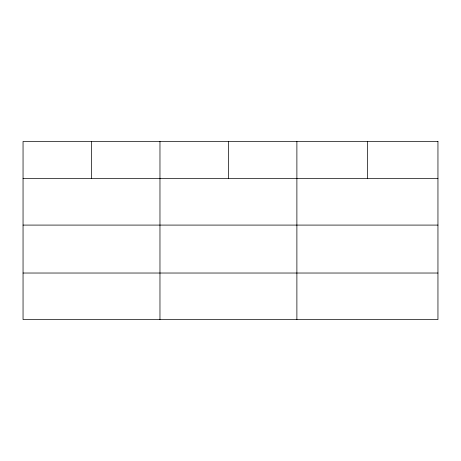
<?xml version="1.0" encoding="UTF-8"?>
<svg xmlns="http://www.w3.org/2000/svg" width="461" height="461" viewBox="0 0 461 461"><rect width="100%" height="100%" fill="white"/><g stroke="black" fill="none" stroke-linecap="round" stroke-linejoin="round"><path stroke-width="0.69" d="M23.05 178.563L437.95 178.563M23.05 225.089L437.95 225.089M23.05 273.027L437.95 273.027M367.417 141.446L367.417 178.563M296.884 141.446L296.884 319.554M228.425 141.446L228.425 178.563M159.967 141.446L159.967 319.554M91.509 141.446L91.509 178.563M437.95 141.446L23.05 141.446L23.05 319.554L437.95 319.554L437.95 141.446"/></g></svg>
